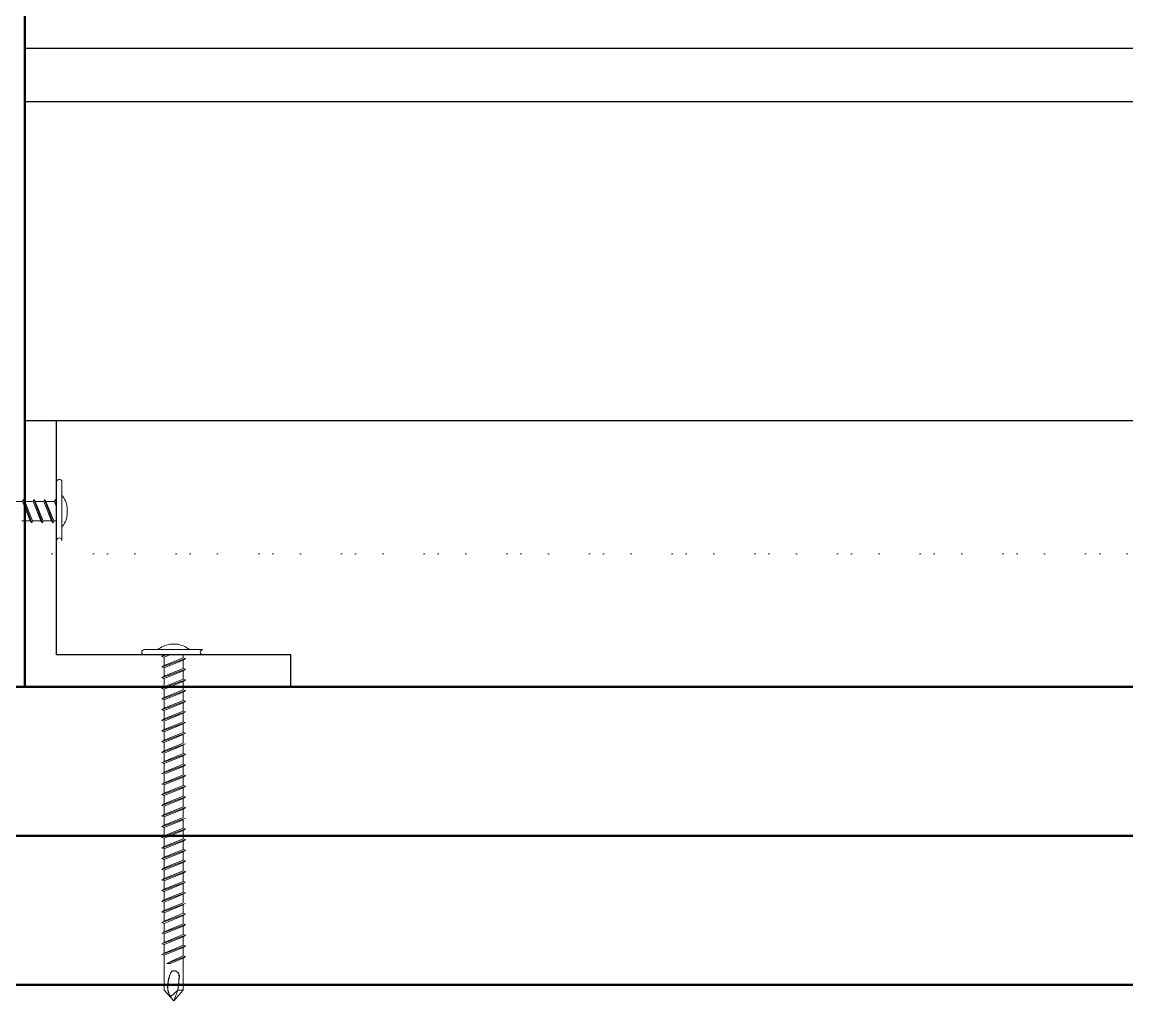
# Model space of a CAD drawing. Extents: x 936 to 24388, y 272 to 1613.
# Drawn here: x 1659 to 1866.7, y 844.1 to 1028 of the extents above; entities that cross this region are included whole.
import ezdxf

# ---------------------------------------------------------------- set-up
doc = ezdxf.new("R2010")
doc.units = 0
doc.header["$MEASUREMENT"] = 0
doc.linetypes.add('ISOLATION', pattern=[15.24254, 0.00254, -2.54, -2.54, 0, 0, 0, -5.08, -2.54, 0, 0, 0, 0, -2.54])
doc.layers.get('0').update_dxf_attribs({"linetype": 'CONTINUOUS'})
for name, color, linetype, lineweight in [('001_Dark_1 20', 7, 'CONTINUOUS', 5), ('CLT', 7, 'CONTINUOUS', 50), ('isolant', 7, 'ISOLATION', 9)]:
    doc.layers.add(name, color=color, linetype=linetype, lineweight=lineweight)

msp = doc.modelspace()

# ---------------------------------------------------------------- linework, layer by layer
for points in [[(1659.523438, 1023.137207), (2171.285156, 1023.137207)], [(1659.523438, 1013.137207), (2171.285156, 1013.137207)], [(2171.285156, 953.137207), (1659.523438, 953.137207)], [(1659.523438, 953.137207), (1659.523438, 903.137207)], [(1665.523438, 953.137207), (1659.523438, 953.137207)], [(1665.523438, 909.137207), (1665.523438, 953.137207)], [(1804.523438, 953.137207), (1759.523438, 953.137207)], [(1709.523438, 909.137207), (1665.523438, 909.137207)], [(1709.523438, 903.137207), (1709.523438, 909.137207)], [(1659.523438, 903.137207), (1709.523438, 903.137207)]]:
    msp.add_lwpolyline(points)
at = {"layer": '001_Dark_1 20'}
for points in [[(1665.523438, 941.637207), (1665.523438, 930.637207)], [(1666.523438, 941.637207), (1666.523438, 930.637207)], [(1659.095703, 937.937134), (1657.521484, 937.937134)], [(1659.222656, 938.337158), (1659.095703, 937.937134)], [(1659.095703, 937.937134), (1660.550781, 934.337158)], [(1659.521484, 937.937134), (1659.222656, 938.337158)], [(1659.222656, 938.337158), (1660.849609, 933.937134)], [(1661.095703, 937.937134), (1659.521484, 937.937134)], [(1659.521484, 937.937134), (1660.976563, 934.337158)], [(1661.222656, 938.337158), (1661.095703, 937.937134)], [(1661.095703, 937.937134), (1662.550781, 934.337158)], [(1661.521484, 937.937134), (1661.222656, 938.337158)], [(1661.222656, 938.337158), (1662.849609, 933.937134)], [(1663.095703, 937.937134), (1661.521484, 937.937134)], [(1661.521484, 937.937134), (1662.976563, 934.337158)], [(1663.222656, 938.337158), (1663.095703, 937.937134)], [(1663.095703, 937.937134), (1664.550781, 934.337158)], [(1663.521484, 937.937134), (1663.222656, 938.337158)], [(1663.222656, 938.337158), (1664.849609, 933.937134)], [(1663.521484, 937.937134), (1664.976563, 934.337158)], [(1665.095703, 937.937134), (1663.521484, 937.937134)], [(1665.222656, 938.337158), (1665.095703, 937.937134)], [(1665.095703, 937.937134), (1665.525391, 936.875)], [(1665.222656, 938.337158), (1665.525391, 937.52002)], [(1665.521484, 937.937134), (1665.222656, 938.337158)], [(1667.523438, 936.887207), (1667.523438, 935.387207)], [(1660.550781, 934.337158), (1658.976563, 934.337158)], [(1660.849609, 933.937134), (1660.550781, 934.337158)], [(1660.976563, 934.337158), (1660.849609, 933.937134)], [(1662.550781, 934.337158), (1660.976563, 934.337158)], [(1662.849609, 933.937134), (1662.550781, 934.337158)], [(1662.976563, 934.337158), (1662.849609, 933.937134)], [(1664.550781, 934.337158), (1662.976563, 934.337158)], [(1664.849609, 933.937134), (1664.550781, 934.337158)], [(1664.976563, 934.337158), (1664.849609, 933.937134)], [(1664.976563, 934.337158), (1665.525391, 934.337158)], [(1682.023438, 910.137207), (1693.023438, 910.137207)], [(1686.773438, 911.137207), (1688.273438, 911.137207)], [(1682.023438, 909.137207), (1693.023438, 909.137207)], [(1685.322266, 908.837036), (1686.140625, 909.13916)], [(1685.722656, 909.135254), (1685.322266, 908.837036)], [(1685.322266, 908.837036), (1685.722656, 908.709595)], [(1685.322266, 906.837036), (1689.722656, 908.463623)], [(1685.722656, 908.709595), (1686.785156, 909.13916)], [(1685.722656, 908.709595), (1685.722656, 907.135254)], [(1685.722656, 907.135254), (1689.322266, 908.591064)], [(1685.722656, 906.709595), (1689.322266, 908.165405)], [(1689.322266, 908.591064), (1689.322266, 909.13916)], [(1689.322266, 908.591064), (1689.722656, 908.463623)], [(1689.722656, 908.463623), (1689.322266, 908.165405)], [(1689.322266, 908.165405), (1689.322266, 906.591064)], [(1685.722656, 907.135254), (1685.322266, 906.837036)], [(1685.322266, 906.837036), (1685.722656, 906.709595)], [(1685.322266, 904.837036), (1689.722656, 906.463623)], [(1685.722656, 906.709595), (1685.722656, 905.135254)], [(1685.722656, 905.135254), (1689.322266, 906.591064)], [(1685.722656, 904.709595), (1689.322266, 906.165405)], [(1689.322266, 906.591064), (1689.722656, 906.463623)], [(1689.722656, 906.463623), (1689.322266, 906.165405)], [(1689.322266, 906.165405), (1689.322266, 904.591064)], [(1685.722656, 905.135254), (1685.322266, 904.837036)], [(1685.322266, 904.837036), (1685.722656, 904.709595)], [(1685.322266, 902.837036), (1689.722656, 904.463623)], [(1685.722656, 904.709595), (1685.722656, 903.135254)], [(1685.722656, 903.135254), (1689.322266, 904.591064)], [(1685.722656, 902.709595), (1689.322266, 904.165405)], [(1689.322266, 904.591064), (1689.722656, 904.463623)], [(1689.722656, 904.463623), (1689.322266, 904.165405)], [(1689.322266, 904.165405), (1689.322266, 902.591064)], [(1685.722656, 903.135254), (1685.322266, 902.837036)], [(1685.322266, 902.837036), (1685.722656, 902.709595)], [(1685.322266, 900.837036), (1689.722656, 902.463623)], [(1685.722656, 901.135254), (1685.322266, 900.837036)], [(1685.722656, 902.709595), (1685.722656, 901.135254)], [(1685.722656, 901.135254), (1689.322266, 902.591064)], [(1685.722656, 900.709595), (1689.322266, 902.165405)], [(1689.322266, 902.591064), (1689.722656, 902.463623)], [(1689.722656, 902.463623), (1689.322266, 902.165405)], [(1689.322266, 902.165405), (1689.322266, 900.591064)], [(1685.322266, 900.837036), (1685.722656, 900.709595)], [(1685.322266, 898.837036), (1689.722656, 900.463623)], [(1685.722656, 899.135254), (1685.322266, 898.837036)], [(1685.722656, 900.709595), (1685.722656, 899.135254)], [(1685.722656, 899.135254), (1689.322266, 900.591064)], [(1685.722656, 898.709595), (1689.322266, 900.165405)], [(1689.322266, 900.591064), (1689.722656, 900.463623)], [(1689.722656, 900.463623), (1689.322266, 900.165405)], [(1689.322266, 900.165405), (1689.322266, 898.591064)], [(1685.322266, 898.837036), (1685.722656, 898.709595)], [(1685.322266, 896.837036), (1689.722656, 898.463623)], [(1685.722656, 897.135254), (1685.322266, 896.837036)], [(1685.722656, 898.709595), (1685.722656, 897.135254)], [(1685.722656, 897.135254), (1689.322266, 898.591064)], [(1685.722656, 896.709595), (1689.322266, 898.165405)], [(1689.322266, 898.591064), (1689.722656, 898.463623)], [(1689.722656, 898.463623), (1689.322266, 898.165405)], [(1689.322266, 898.165405), (1689.322266, 896.591064)], [(1685.322266, 896.837036), (1685.722656, 896.709595)], [(1685.322266, 894.837036), (1689.722656, 896.463623)], [(1685.722656, 895.135254), (1685.322266, 894.837036)], [(1685.322266, 894.837036), (1685.722656, 894.709595)], [(1685.722656, 896.709595), (1685.722656, 895.135254)], [(1685.722656, 895.135254), (1689.322266, 896.591064)], [(1685.722656, 894.709595), (1689.322266, 896.165405)], [(1689.322266, 896.591064), (1689.722656, 896.463623)], [(1689.722656, 896.463623), (1689.322266, 896.165405)], [(1689.322266, 896.165405), (1689.322266, 894.591064)], [(1685.322266, 892.837036), (1689.722656, 894.463623)], [(1685.722656, 893.135254), (1685.322266, 892.837036)], [(1685.322266, 892.837036), (1685.722656, 892.709595)], [(1685.722656, 894.709595), (1685.722656, 893.135254)], [(1685.722656, 893.135254), (1689.322266, 894.591064)], [(1685.722656, 892.709595), (1689.322266, 894.165405)], [(1689.322266, 894.591064), (1689.722656, 894.463623)], [(1689.722656, 894.463623), (1689.322266, 894.165405)], [(1689.322266, 894.165405), (1689.322266, 892.591064)], [(1685.322266, 890.837036), (1689.722656, 892.463623)], [(1685.722656, 891.135254), (1685.322266, 890.837036)], [(1685.322266, 890.837036), (1685.722656, 890.709595)], [(1685.722656, 892.709595), (1685.722656, 891.135254)], [(1685.722656, 891.135254), (1689.322266, 892.591064)], [(1685.722656, 890.709595), (1689.322266, 892.165405)], [(1685.722656, 890.709595), (1685.722656, 889.135254)], [(1689.322266, 892.165405), (1689.322266, 890.591064)], [(1685.322266, 888.837036), (1689.722656, 890.463623)], [(1685.722656, 889.135254), (1685.322266, 888.837036)], [(1685.322266, 888.837036), (1685.722656, 888.709595)], [(1685.722656, 889.135254), (1689.322266, 890.591064)], [(1685.722656, 888.709595), (1689.322266, 890.165405)], [(1685.722656, 888.709595), (1685.722656, 887.135254)], [(1689.322266, 890.591064), (1689.722656, 890.463623)], [(1689.722656, 890.463623), (1689.322266, 890.165405)], [(1689.322266, 890.165405), (1689.322266, 888.591064)], [(1685.322266, 886.837036), (1689.722656, 888.463623)], [(1685.722656, 887.135254), (1685.322266, 886.837036)], [(1685.322266, 886.837036), (1685.722656, 886.709595)], [(1685.722656, 887.135254), (1689.322266, 888.591064)], [(1685.722656, 886.709595), (1689.322266, 888.165405)], [(1685.722656, 886.709595), (1685.722656, 885.135254)], [(1685.722656, 885.135254), (1689.322266, 886.591064)], [(1689.322266, 888.591064), (1689.722656, 888.463623)], [(1689.722656, 888.463623), (1689.322266, 888.165405)], [(1689.322266, 888.165405), (1689.322266, 886.591064)], [(1689.322266, 886.591064), (1689.722656, 886.463623)], [(1685.322266, 884.837036), (1689.722656, 886.463623)], [(1685.722656, 885.135254), (1685.322266, 884.837036)], [(1685.322266, 884.837036), (1685.722656, 884.709595)], [(1685.322266, 882.837036), (1689.722656, 884.463623)], [(1685.722656, 884.709595), (1689.322266, 886.165405)], [(1685.722656, 884.709595), (1685.722656, 883.135254)], [(1685.722656, 883.135254), (1689.322266, 884.591064)], [(1689.722656, 886.463623), (1689.322266, 886.165405)], [(1689.322266, 886.165405), (1689.322266, 884.591064)], [(1689.322266, 884.591064), (1689.722656, 884.463623)], [(1689.722656, 884.463623), (1689.322266, 884.165405)], [(1685.722656, 883.135254), (1685.322266, 882.837036)], [(1685.322266, 882.837036), (1685.722656, 882.709595)], [(1685.322266, 880.837036), (1689.722656, 882.463623)], [(1685.722656, 882.709595), (1689.322266, 884.165405)], [(1685.722656, 882.709595), (1685.722656, 881.135254)], [(1685.722656, 881.135254), (1689.322266, 882.591064)], [(1689.322266, 884.165405), (1689.322266, 882.591064)], [(1689.322266, 882.591064), (1689.722656, 882.463623)], [(1689.722656, 882.463623), (1689.322266, 882.165405)], [(1685.722656, 881.135254), (1685.322266, 880.837036)], [(1685.322266, 880.837036), (1685.722656, 880.709595)], [(1685.322266, 878.837036), (1689.722656, 880.463623)], [(1685.722656, 880.709595), (1689.322266, 882.165405)], [(1685.722656, 880.709595), (1685.722656, 879.135254)], [(1685.722656, 879.135254), (1689.322266, 880.591064)], [(1689.322266, 882.165405), (1689.322266, 880.591064)], [(1689.322266, 880.591064), (1689.722656, 880.463623)], [(1689.722656, 880.463623), (1689.322266, 880.165405)], [(1685.722656, 879.135254), (1685.322266, 878.837036)], [(1685.322266, 878.837036), (1685.722656, 878.709595)], [(1685.322266, 876.837036), (1689.722656, 878.463623)], [(1685.722656, 878.709595), (1689.322266, 880.165405)], [(1685.722656, 878.709595), (1685.722656, 877.135254)], [(1685.722656, 877.135254), (1689.322266, 878.591064)], [(1689.322266, 880.165405), (1689.322266, 878.591064)], [(1685.722656, 877.135254), (1685.322266, 876.837036)], [(1685.322266, 876.837036), (1685.722656, 876.709595)], [(1685.322266, 874.837036), (1689.722656, 876.463623)], [(1685.722656, 876.709595), (1689.322266, 878.165405)], [(1685.722656, 876.709595), (1685.722656, 875.135254)], [(1685.722656, 875.135254), (1689.322266, 876.591064)], [(1685.722656, 874.709595), (1689.322266, 876.165405)], [(1689.322266, 878.165405), (1689.322266, 876.591064)], [(1689.322266, 876.591064), (1689.722656, 876.463623)], [(1689.722656, 876.463623), (1689.322266, 876.165405)], [(1689.322266, 876.165405), (1689.322266, 874.591064)], [(1685.722656, 875.135254), (1685.322266, 874.837036)], [(1685.322266, 874.837036), (1685.722656, 874.709595)], [(1685.322266, 872.837036), (1689.722656, 874.463623)], [(1685.722656, 874.709595), (1685.722656, 873.135254)], [(1685.722656, 873.135254), (1689.322266, 874.591064)], [(1685.722656, 872.709595), (1689.322266, 874.165405)], [(1689.322266, 874.591064), (1689.722656, 874.463623)], [(1689.722656, 874.463623), (1689.322266, 874.165405)], [(1689.322266, 874.165405), (1689.322266, 872.591064)], [(1685.722656, 873.135254), (1685.322266, 872.837036)], [(1685.322266, 872.837036), (1685.722656, 872.709595)], [(1685.322266, 870.837036), (1689.722656, 872.463623)], [(1685.722656, 872.709595), (1685.722656, 871.135254)], [(1685.722656, 871.135254), (1689.322266, 872.591064)], [(1685.722656, 870.709595), (1689.322266, 872.165405)], [(1689.322266, 872.591064), (1689.722656, 872.463623)], [(1689.722656, 872.463623), (1689.322266, 872.165405)], [(1689.322266, 872.165405), (1689.322266, 870.591064)], [(1685.722656, 871.135254), (1685.322266, 870.837036)], [(1685.322266, 870.837036), (1685.722656, 870.709595)], [(1685.322266, 868.837036), (1689.722656, 870.463623)], [(1685.722656, 870.709595), (1685.722656, 869.135254)], [(1685.722656, 869.135254), (1689.322266, 870.591064)], [(1685.722656, 868.709595), (1689.322266, 870.165405)], [(1689.322266, 870.591064), (1689.722656, 870.463623)], [(1689.722656, 870.463623), (1689.322266, 870.165405)], [(1689.322266, 870.165405), (1689.322266, 868.591064)], [(1685.722656, 869.135254), (1685.322266, 868.837036)], [(1685.322266, 868.837036), (1685.722656, 868.709595)], [(1685.322266, 866.837036), (1689.722656, 868.463623)], [(1685.722656, 868.709595), (1685.722656, 867.135254)], [(1685.722656, 867.135254), (1689.322266, 868.591064)], [(1685.722656, 866.709595), (1689.322266, 868.165405)], [(1689.322266, 868.591064), (1689.722656, 868.463623)], [(1689.722656, 868.463623), (1689.322266, 868.165405)], [(1689.322266, 868.165405), (1689.322266, 866.591064)], [(1685.722656, 867.135254), (1685.322266, 866.837036)], [(1685.322266, 866.837036), (1685.722656, 866.709595)], [(1685.322266, 864.837036), (1689.722656, 866.463623)], [(1685.722656, 866.709595), (1685.722656, 865.135254)], [(1685.722656, 865.135254), (1689.322266, 866.591064)], [(1685.722656, 864.709595), (1689.322266, 866.165405)], [(1689.322266, 866.591064), (1689.722656, 866.463623)], [(1689.722656, 866.463623), (1689.322266, 866.165405)], [(1689.322266, 866.165405), (1689.322266, 864.591064)], [(1685.722656, 865.135254), (1685.322266, 864.837036)], [(1685.322266, 864.837036), (1685.722656, 864.709595)], [(1685.322266, 862.837036), (1689.722656, 864.463623)], [(1685.722656, 864.709595), (1685.722656, 863.135254)], [(1685.722656, 863.135254), (1689.322266, 864.591064)], [(1685.722656, 862.709595), (1689.322266, 864.165405)], [(1689.322266, 864.591064), (1689.722656, 864.463623)], [(1689.722656, 864.463623), (1689.322266, 864.165405)], [(1689.322266, 864.165405), (1689.322266, 862.591064)], [(1685.722656, 863.135254), (1685.322266, 862.837036)], [(1685.322266, 862.837036), (1685.722656, 862.709595)], [(1685.322266, 860.837036), (1689.722656, 862.463623)], [(1685.722656, 862.709595), (1685.722656, 861.135254)], [(1685.722656, 861.135254), (1689.322266, 862.591064)], [(1685.722656, 860.709595), (1689.322266, 862.165405)], [(1689.322266, 862.165405), (1689.322266, 860.591064)], [(1685.722656, 861.135254), (1685.322266, 860.837036)], [(1685.322266, 860.837036), (1685.722656, 860.709595)], [(1685.322266, 858.837036), (1689.722656, 860.463623)], [(1685.722656, 860.709595), (1685.722656, 859.135254)], [(1685.722656, 859.135254), (1689.322266, 860.591064)], [(1685.722656, 858.709595), (1689.322266, 860.165405)], [(1689.322266, 860.591064), (1689.722656, 860.463623)], [(1689.722656, 860.463623), (1689.322266, 860.165405)], [(1689.322266, 860.165405), (1689.322266, 858.591064)], [(1685.722656, 859.135254), (1685.322266, 858.837036)], [(1685.322266, 858.837036), (1685.722656, 858.709595)], [(1685.322266, 856.837036), (1689.722656, 858.463623)], [(1685.722656, 858.709595), (1685.722656, 857.135254)], [(1685.722656, 857.135254), (1689.322266, 858.591064)], [(1685.722656, 856.709595), (1689.322266, 858.165405)], [(1689.322266, 858.591064), (1689.722656, 858.463623)], [(1689.722656, 858.463623), (1689.322266, 858.165405)], [(1689.322266, 858.165405), (1689.322266, 856.591064)], [(1685.722656, 857.135254), (1685.322266, 856.837036)], [(1685.322266, 856.837036), (1685.722656, 856.709595)], [(1685.322266, 854.837036), (1689.722656, 856.463623)], [(1685.722656, 856.709595), (1685.722656, 855.135254)], [(1685.722656, 855.135254), (1689.322266, 856.591064)], [(1685.722656, 854.709595), (1689.322266, 856.165405)], [(1689.322266, 856.591064), (1689.722656, 856.463623)], [(1689.722656, 856.463623), (1689.322266, 856.165405)], [(1689.322266, 856.165405), (1689.322266, 854.591064)], [(1685.722656, 855.135254), (1685.322266, 854.837036)], [(1685.322266, 854.837036), (1685.722656, 854.709595)], [(1685.322266, 852.837036), (1689.722656, 854.463623)], [(1685.722656, 854.709595), (1685.722656, 853.135254)], [(1685.722656, 853.135254), (1689.322266, 854.591064)], [(1685.722656, 852.709595), (1689.322266, 854.165405)], [(1689.322266, 854.591064), (1689.722656, 854.463623)], [(1689.722656, 854.463623), (1689.322266, 854.165405)], [(1689.322266, 854.165405), (1689.322266, 852.591064)], [(1685.722656, 853.135254), (1685.322266, 852.837036)], [(1685.322266, 852.837036), (1685.722656, 852.709595)], [(1685.722656, 846.13916), (1685.722656, 852.709595)], [(1686.214844, 851.13916), (1689.722656, 852.463623)], [(1686.214844, 851.13916), (1687.226563, 851.682373)], [(1686.902344, 851.13916), (1689.322266, 852.165405)], [(1687.226563, 851.682373), (1689.322266, 852.591064)], [(1689.322266, 852.591064), (1689.722656, 852.463623)], [(1689.722656, 852.463623), (1689.322266, 852.165405)], [(1689.322266, 846.13916), (1689.322266, 852.165405)], [(1686.214844, 851.13916), (1686.902344, 851.13916)], [(1687.123047, 844.584351), (1687.123047, 844.584351), (1687.054688, 844.713257), (1686.982422, 844.849976), (1686.908203, 844.992798), (1686.835938, 845.140137), (1686.765625, 845.290161), (1686.699219, 845.441284), (1686.636719, 845.591675), (1686.583984, 845.739868), (1686.539063, 845.884521), (1686.501953, 846.026611), (1686.474609, 846.167358), (1686.453125, 846.308105), (1686.439453, 846.450317), (1686.431641, 846.595215), (1686.429688, 846.744141), (1686.433594, 846.898438), (1686.439453, 847.059082), (1686.451172, 847.224854), (1686.466797, 847.394409), (1686.488281, 847.566284), (1686.511719, 847.739014), (1686.539063, 847.910889), (1686.572266, 848.080566), (1686.607422, 848.246582), (1686.646484, 848.407593), (1686.6875, 848.562256), (1686.730469, 848.709839), (1686.775391, 848.849243), (1686.820313, 848.97937), (1686.865234, 849.099365), (1686.90625, 849.20813), (1686.947266, 849.30481), (1686.984375, 849.388428), (1687.017578, 849.460205), (1687.050781, 849.521118), (1687.083984, 849.572388), (1687.119141, 849.615234), (1687.15625, 849.650879), (1687.195313, 849.680542), (1687.238281, 849.705322), (1687.289063, 849.726318), (1687.341797, 849.743774), (1687.398438, 849.75769), (1687.457031, 849.768188), (1687.517578, 849.775269), (1687.578125, 849.779175), (1687.636719, 849.779785), (1687.691406, 849.777222), (1687.746094, 849.771484), (1687.796875, 849.762817), (1687.84375, 849.751221), (1687.890625, 849.736816), (1687.935547, 849.719604), (1687.980469, 849.699829), (1688.023438, 849.677612), (1688.068359, 849.652832), (1688.113281, 849.62561), (1688.158203, 849.595337), (1688.203125, 849.561035), (1688.248047, 849.521973), (1688.292969, 849.477295), (1688.337891, 849.426392), (1688.380859, 849.368164), (1688.421875, 849.302002), (1688.462891, 849.222656), (1688.496094, 849.1073), (1688.517578, 848.928833), (1688.527344, 848.660034), (1688.515625, 848.273926), (1688.480469, 847.743164), (1688.417969, 847.040527), (1688.322266, 846.13916), (1686.945313, 844.91626), (1686.484375, 845.782349), (1686.384766, 846.82666), (1686.568359, 848.30188), (1686.982422, 849.445679), (1687.181641, 849.744019), (1687.728516, 849.810303), (1688.058594, 849.677734), (1688.441406, 849.395874), (1688.623047, 848.832275), (1688.322266, 846.13916)], [(1685.722656, 846.13916), (1687.523438, 844.13916)], [(1687.523438, 844.13916), (1689.322266, 846.13916)], [(1688.322266, 846.13916), (1687.523438, 844.13916)], [(1689.322266, 846.13916), (1688.322266, 846.13916)]]:
    msp.add_lwpolyline(points, dxfattribs=at)
for centre, radius, start, end in [((1666.023438, 941.637207), 0.5, 0, 180), ((1662.804688, 936.137207), 4.777981, 9.031072, 38.893906), ((1662.804688, 936.137207), 4.777981, 321.106094, 350.968928), ((1666.023438, 930.637207), 0.5, 0, 180), ((1682.023438, 909.637207), 0.5, 90, 270), ((1687.523438, 906.418457), 4.777981, 99.031072, 128.893906), ((1687.523438, 906.418457), 4.777981, 51.106094, 80.968928), ((1693.023438, 909.637207), 0.5, 90, 270)]:
    msp.add_arc(centre, radius, start, end, dxfattribs=at)
at = {"layer": 'CLT'}
for points in [[(1659.523438, 903.137207), (1659.523438, 1562.704834)], [(1622.027344, 903.137207), (2171.285156, 903.137207)], [(2171.285156, 875.137207), (1622.027344, 875.137207)], [(2171.285156, 847.137207), (1622.027344, 847.137207)]]:
    msp.add_lwpolyline(points, dxfattribs=at)
at = {"layer": 'isolant'}
msp.add_lwpolyline([(1659.523438, 928.137207), (2171.285156, 928.137207)], dxfattribs=at)

doc.saveas('drawing.dxf')
